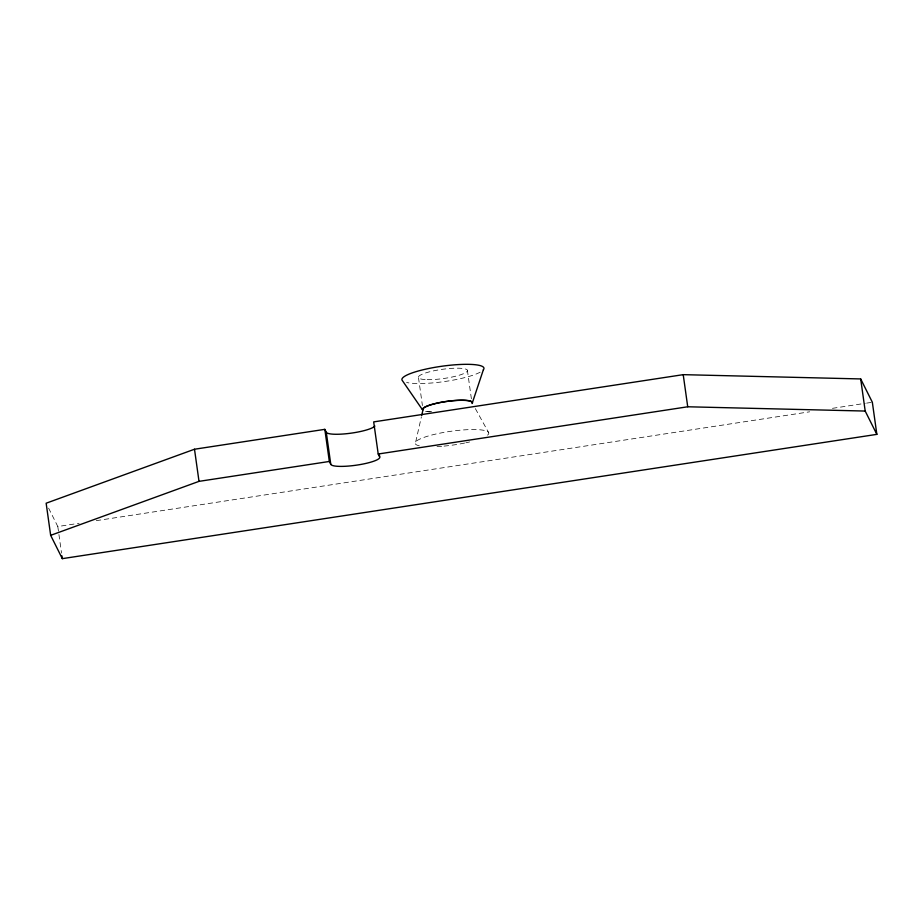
<?xml version="1.0" encoding="UTF-8"?>
<svg xmlns="http://www.w3.org/2000/svg" width="923" height="923" viewBox="0 0 923 923"><rect width="100%" height="100%" fill="white"/><g stroke="black" fill="none" stroke-linecap="round" stroke-linejoin="round"><path stroke-width="0.69" stroke-dasharray="4.62 3.46" d="M415.708 441.875L421.384 416.861M48.607 508.135L57.803 526.525L79.159 523.272M96.246 520.664L809.679 411.808M832.465 408.335L865.22 403.328M866.639 403.12L872.339 402.243M475.368 408.624L488.613 432.575M467.373 370.192L471.491 399.521M418.5 377.657L422.422 405.589M57.803 526.525L61.529 553.062M419.354 445.844A37.151 6.957 -8 0 1 451.093 431.26A37.151 6.957 -8 0 1 485.348 436.602M469.622 441.944A37.151 6.957 -8 0 1 465.884 442.786M464.615 443.052A37.151 6.957 -8 0 1 442.959 446.201M441.621 446.317A37.151 6.957 -8 0 1 436.475 446.64M431.71 411.773A24.771 4.638 -8 0 1 424.407 410.781M480.156 372.177A41.42 7.765 -8 0 1 443.905 381.626A41.42 7.765 -8 0 1 406.57 382.48M430.176 411.843A25.267 4.73 -8 0 1 424.776 411.15M427.199 379.653A24.771 4.638 -8 0 0 467.096 371.461A24.771 4.638 -8 0 0 434.502 370.665A24.771 4.638 -8 0 0 427.199 379.653"/><path stroke-width="1.38" d="M421.696 415.465L423.276 408.52M194.499 449.236L46.15 503.22L50.661 535.34L62.314 558.646L876.85 434.364L872.339 402.243L860.686 378.938L683.216 374.657L373.688 421.892L378.211 454.012L379.665 456.92A24.771 4.638 -8 0 1 357.409 465.019A24.771 4.638 -8 0 1 330.792 464.384L329.338 461.465L324.815 429.345L194.499 449.236L199.01 481.356L50.661 535.34M199.01 481.356L329.338 461.465M378.211 454.012L687.727 406.778L865.197 411.058L876.85 434.364M324.815 429.345L326.281 432.264L330.792 464.384M860.686 378.938L865.197 411.058M683.216 374.657L687.727 406.778M379.272 454.128L379.665 456.92M61.922 555.854L62.314 558.646M423.011 409.777A24.771 4.638 -8 0 1 445.267 401.678A24.771 4.638 -8 0 1 471.884 402.324M374.876 426.057A24.771 4.638 -8 0 1 349.69 433.349A24.771 4.638 -8 0 1 326.281 432.264M483.352 369.8L472.103 403.524A25.267 4.73 -8 0 0 448.486 401.136A25.267 4.73 -8 0 0 422.515 409.847L402.07 380.161A41.42 7.765 -8 0 1 444.644 365.866A41.42 7.765 -8 0 1 483.352 369.8"/></g></svg>
